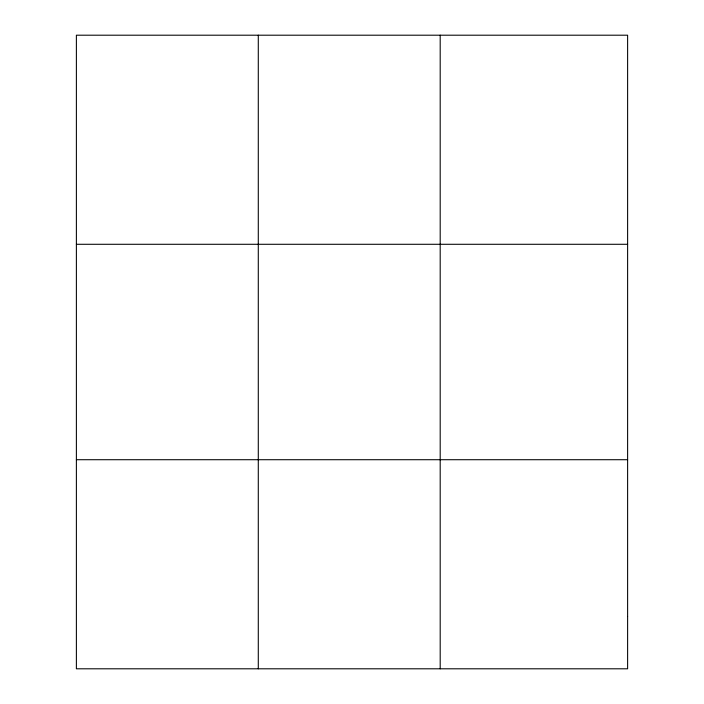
<?xml version="1.0" encoding="UTF-8"?>
<svg xmlns="http://www.w3.org/2000/svg" width="704" height="704" viewBox="0 0 704 704"><rect width="100%" height="100%" fill="white"/><g stroke="black" fill="none" stroke-linecap="round" stroke-linejoin="round"><path stroke-width="1.06" d="M258.289 668.8L258.289 35.2M440.194 668.8L440.194 35.2M76.384 244.288L627.616 244.288M76.384 459.712L627.616 459.712M627.616 616.528L627.616 668.8L76.384 668.8L76.384 35.2L627.616 35.2L627.616 616.528"/></g></svg>
